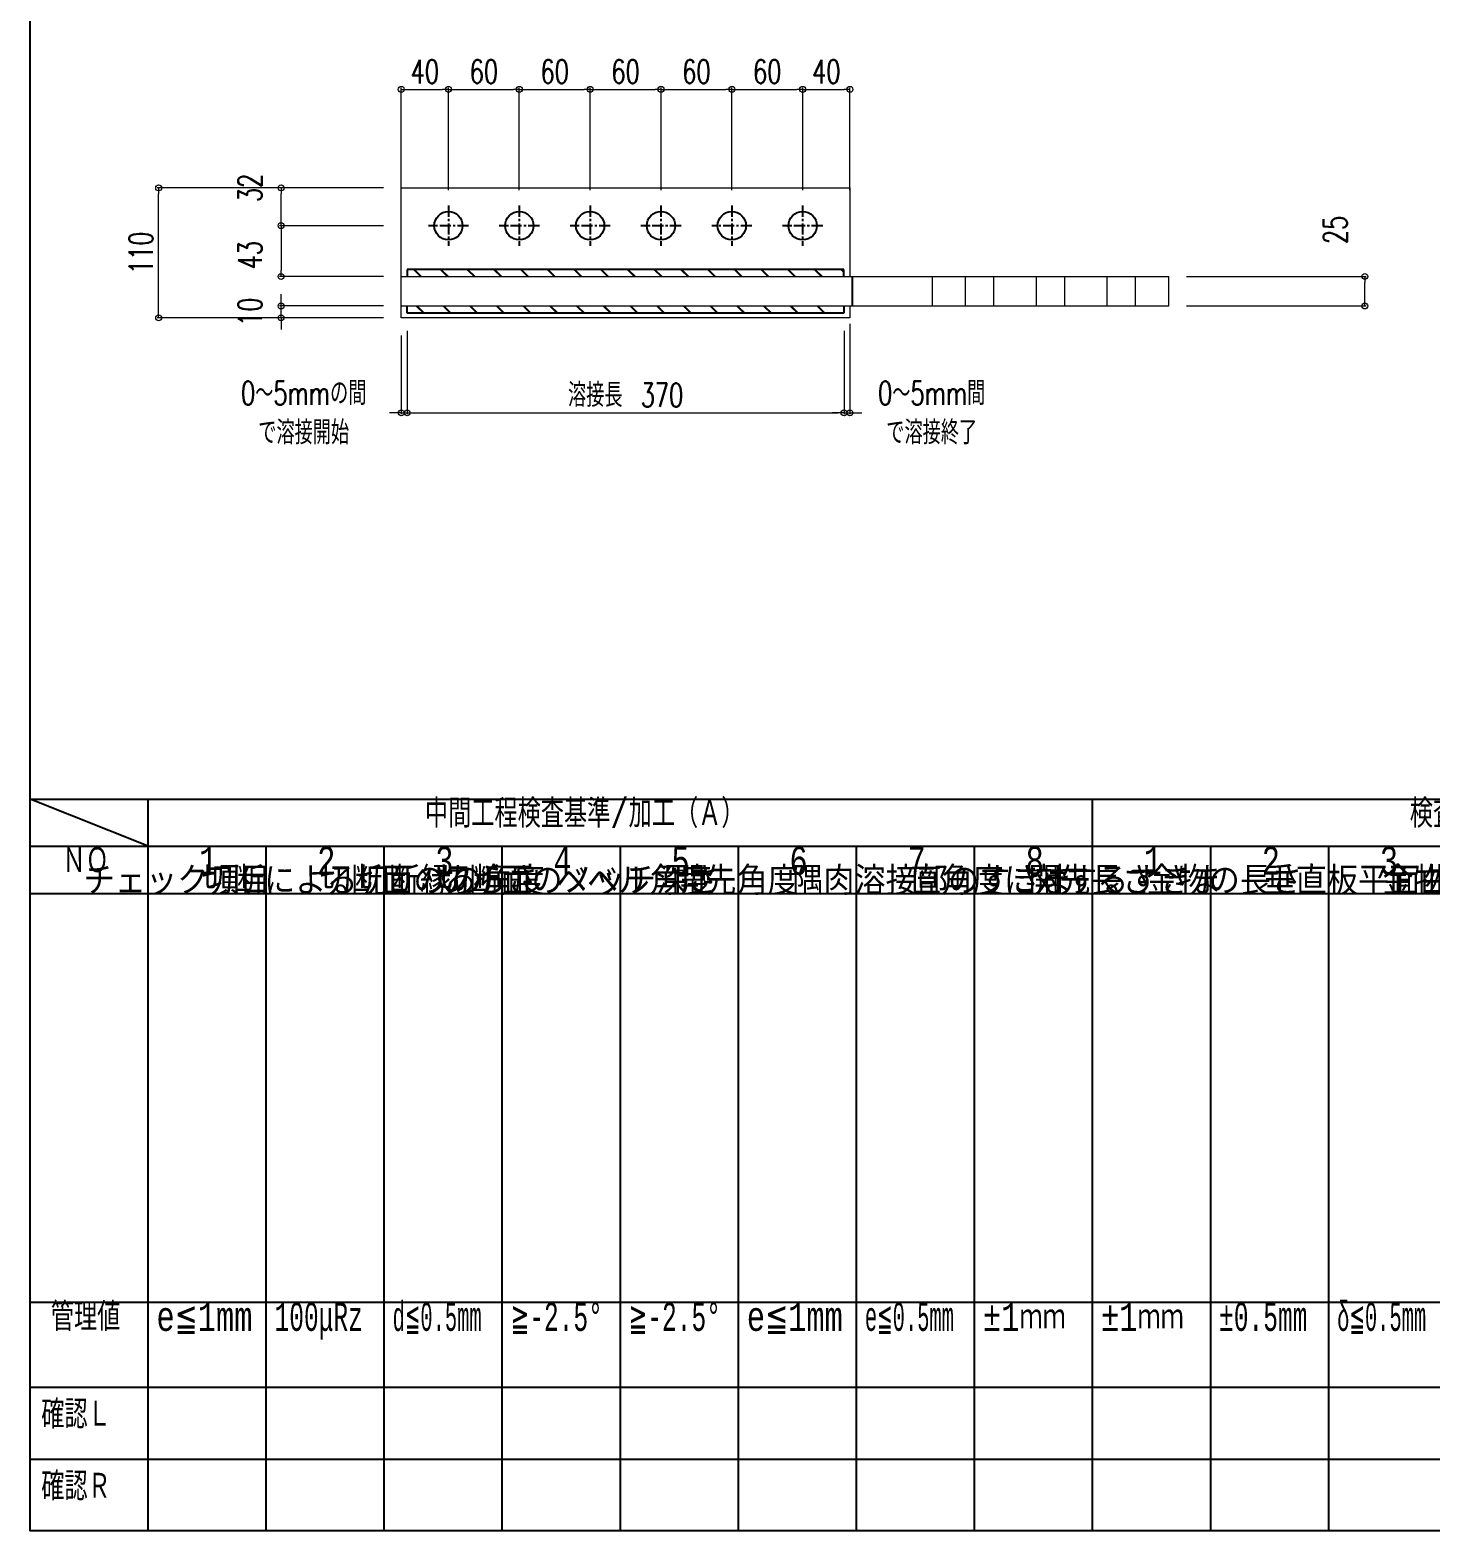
# Model space of a CAD drawing. Header units: millimetres. Extents: x -4568 to 36914, y -114 to 17788.
# Drawn here: x 11269 to 12456, y 4832 to 6103 of the extents above; entities that cross this region are included whole.
import ezdxf
from ezdxf.enums import TextEntityAlignment as Align

# ---------------------------------------------------------------- set-up
doc = ezdxf.new("R2010")
doc.units = ezdxf.units.MM
doc.header["$LTSCALE"] = 5
doc.linetypes.add('ACAD_ISO03W100', pattern=[30, 12, -18])
doc.linetypes.add('CENTER1', pattern=[10, 6.25, -1.25, 1.25, -1.25])
doc.layers.get('0').update_dxf_attribs({"color": 255})
doc.layers.get('DEFPOINTS').update_dxf_attribs({"color": 255})
for name, color, linetype in [('寸法', 4, 'Continuous'), ('文字', 7, 'Continuous'), ('溶接', 241, 'Continuous'), ('補助線', 7, 'ACAD_ISO03W100'), ('金物', 142, 'Continuous')]:
    doc.layers.add(name, color=color, linetype=linetype)
doc.styles.add('DLSTANDARD1', font='monotxt.shx', dxfattribs={"width": 0.6, "bigfont": 'extfont'})
doc.styles.add('KANJI', font='simplex.shx', dxfattribs={"width": 0.7, "bigfont": 'extfont2.shx'})
doc.styles.add('TATEGAKI', font='txt', dxfattribs={"bigfont": 'bigfont.shx'})
doc.dimstyles.new('一般寸法-小さめ', dxfattribs={"dimscale": 10, "dimtxt": 2, "dimasz": 0.5, "dimexe": 0.125, "dimexo": 1.5, "dimgap": 0.5, "dimtad": 1, "dimtxsty": 'KANJI', "dimblk": 'ORIGIN', "dimcen": 0, "dimclrd": 256, "dimclre": 256, "dimclrt": 256, "dimadec": 0, "dimazin": 0, "dimtfac": 1, "dimtmove": 2, "dimatfit": 2, "dimfxl": 0, "dimtolj": 2, "dimlwd": 5, "dimlwe": 5, "dimarcsym": 0})

# ---------------------------------------------------------------- blocks, each defined once
blk = doc.blocks.new('_Origin')
at = {"color": 0, "linetype": 'ByBlock', "lineweight": -2}
blk.add_line((0, 0), (-1, 0), dxfattribs=at)
blk.add_circle((0, 0), 0.5, dxfattribs=at)
blk = doc.blocks.new('*D838')
at = {"layer": 'DEFPOINTS', "color": 0, "transparency": 16777216}
for p in [(12233.6, 5894.6), (12399.7, 5894.6), (12233.6, 5869.6)]:
    blk.add_point(p, dxfattribs=at)
at = {"layer": '寸法', "lineweight": 5, "transparency": 16777216}
for p, q in [((12248.6, 5894.6), (12400.9, 5894.6)), ((12399.7, 5874.6), (12399.7, 5889.6)), ((12248.6, 5869.6), (12400.9, 5869.6))]:
    blk.add_line(p, q, dxfattribs=at)
at = {"layer": '寸法', "lineweight": 5, "transparency": 16777216, "xscale": 5, "yscale": 5, "zscale": 5}
for p, rotation in [((12399.7, 5894.6), 90), ((12399.7, 5869.6), 270)]:
    blk.add_blockref('_Origin', p, dxfattribs=dict(at, rotation=rotation))
at = {"layer": '寸法', "transparency": 16777216, "insert": (12374.7, 5934), "char_height": 20, "attachment_point": 5, "rotation": 90, "style": 'KANJI'}
blk.add_mtext('\\A2;25', dxfattribs=at)
blk = doc.blocks.new('*D839')
at = {"layer": 'DEFPOINTS', "color": 0, "transparency": 16777216}
for p in [(11378.1, 5969.6), (11583.6, 5969.6), (11583.6, 5859.6)]:
    blk.add_point(p, dxfattribs=at)
at = {"layer": '寸法', "lineweight": 5, "transparency": 16777216}
for p, q in [((11568.6, 5969.6), (11376.9, 5969.6)), ((11378.1, 5864.6), (11378.1, 5964.6)), ((11568.6, 5859.6), (11376.9, 5859.6))]:
    blk.add_line(p, q, dxfattribs=at)
at = {"layer": '寸法', "lineweight": 5, "transparency": 16777216, "xscale": 5, "yscale": 5, "zscale": 5}
for p, rotation in [((11378.1, 5969.6), 90), ((11378.1, 5859.6), 270)]:
    blk.add_blockref('_Origin', p, dxfattribs=dict(at, rotation=rotation))
at = {"layer": '寸法', "transparency": 16777216, "insert": (11363.1, 5914.6), "char_height": 20, "attachment_point": 5, "rotation": 90, "style": 'KANJI'}
blk.add_mtext('\\A2;110', dxfattribs=at)
blk = doc.blocks.new('*D835')
at = {"layer": 'DEFPOINTS', "color": 0, "transparency": 16777216}
for p in [(11481.8, 5869.6), (11583.6, 5869.6), (11583.6, 5859.6)]:
    blk.add_point(p, dxfattribs=at)
at = {"layer": '寸法', "lineweight": 5, "transparency": 16777216}
for p, q in [((11481.8, 5874.6), (11481.8, 5879.6)), ((11568.6, 5869.6), (11480.5, 5869.6)), ((11481.8, 5859.6), (11481.8, 5869.6)), ((11568.6, 5859.6), (11480.5, 5859.6)), ((11481.8, 5854.6), (11481.8, 5849.6))]:
    blk.add_line(p, q, dxfattribs=at)
at = {"layer": '寸法', "lineweight": 5, "transparency": 16777216, "xscale": 5, "yscale": 5, "zscale": 5}
for p, rotation in [((11481.8, 5869.6), 270), ((11481.8, 5859.6), 90)]:
    blk.add_blockref('_Origin', p, dxfattribs=dict(at, rotation=rotation))
at = {"layer": '寸法', "transparency": 16777216, "insert": (11455.5, 5864.7), "char_height": 20, "attachment_point": 5, "rotation": 90, "style": 'KANJI'}
blk.add_mtext('\\A2;10', dxfattribs=at)
blk = doc.blocks.new('*D836')
at = {"layer": 'DEFPOINTS', "color": 0, "transparency": 16777216}
for p in [(11481.8, 5969.6), (11583.6, 5969.6), (11583.6, 5937.6)]:
    blk.add_point(p, dxfattribs=at)
at = {"layer": '寸法', "lineweight": 5, "transparency": 16777216}
for p, q in [((11568.6, 5969.6), (11480.5, 5969.6)), ((11481.8, 5942.6), (11481.8, 5964.6)), ((11568.6, 5937.6), (11480.5, 5937.6))]:
    blk.add_line(p, q, dxfattribs=at)
at = {"layer": '寸法', "lineweight": 5, "transparency": 16777216, "xscale": 5, "yscale": 5, "zscale": 5}
for p, rotation in [((11481.8, 5969.6), 90), ((11481.8, 5937.6), 270)]:
    blk.add_blockref('_Origin', p, dxfattribs=dict(at, rotation=rotation))
at = {"layer": '寸法', "transparency": 16777216, "insert": (11455.5, 5969.6), "char_height": 20, "attachment_point": 5, "rotation": 90, "style": 'KANJI'}
blk.add_mtext('\\A2;32', dxfattribs=at)
blk = doc.blocks.new('*D837')
at = {"layer": 'DEFPOINTS', "color": 0, "transparency": 16777216}
for p in [(11583.6, 5937.6), (11481.8, 5894.6), (11583.6, 5894.6)]:
    blk.add_point(p, dxfattribs=at)
at = {"layer": '寸法', "lineweight": 5, "transparency": 16777216}
for p, q in [((11568.6, 5937.6), (11480.5, 5937.6)), ((11481.8, 5932.6), (11481.8, 5899.6)), ((11568.6, 5894.6), (11480.5, 5894.6))]:
    blk.add_line(p, q, dxfattribs=at)
at = {"layer": '寸法', "lineweight": 5, "transparency": 16777216, "xscale": 5, "yscale": 5, "zscale": 5}
for p, rotation in [((11481.8, 5937.6), 90), ((11481.8, 5894.6), 270)]:
    blk.add_blockref('_Origin', p, dxfattribs=dict(at, rotation=rotation))
at = {"layer": '寸法', "transparency": 16777216, "insert": (11455.5, 5912.6), "char_height": 20, "attachment_point": 5, "rotation": 90, "style": 'KANJI'}
blk.add_mtext('\\A2;43', dxfattribs=at)
blk = doc.blocks.new('*D854')
at = {"layer": 'DEFPOINTS', "color": 0, "linetype": 'Continuous', "transparency": 16777216}
for p in [(11583.6, 5859.6), (11588.6, 5859.6), (11588.6, 5779.1)]:
    blk.add_point(p, dxfattribs=at)
at = {"layer": '寸法', "linetype": 'Continuous', "lineweight": 5, "transparency": 16777216}
for p, q in [((11583.6, 5844.6), (11583.6, 5777.9)), ((11588.6, 5844.6), (11588.6, 5777.9)), ((11578.6, 5779.1), (11573.6, 5779.1)), ((11583.6, 5779.1), (11588.6, 5779.1)), ((11593.6, 5779.1), (11598.6, 5779.1))]:
    blk.add_line(p, q, dxfattribs=at)
at = {"layer": '寸法', "linetype": 'Continuous', "lineweight": 5, "transparency": 16777216, "xscale": 5, "yscale": 5, "zscale": 5}
blk.add_blockref('_Origin', (11583.6, 5779.1), dxfattribs=at)
at = {"layer": '寸法', "linetype": 'Continuous', "lineweight": 5, "transparency": 16777216, "xscale": 5, "yscale": 5, "zscale": 5, "rotation": 180}
blk.add_blockref('_Origin', (11588.6, 5779.1), dxfattribs=at)
at = {"layer": '寸法', "linetype": 'Continuous', "transparency": 16777216, "insert": (11501, 5779.1), "char_height": 20, "attachment_point": 5, "style": 'KANJI'}
blk.add_mtext('\\A2;0～5mmの間\\Pで溶接開始', dxfattribs=at)
blk = doc.blocks.new('*D855')
at = {"layer": 'DEFPOINTS', "color": 0, "linetype": 'Continuous', "transparency": 16777216}
for p in [(11588.6, 5863.6), (11958.6, 5863.6), (11958.6, 5779.1)]:
    blk.add_point(p, dxfattribs=at)
at = {"layer": '寸法', "linetype": 'Continuous', "lineweight": 5, "transparency": 16777216}
for p, q in [((11588.6, 5848.6), (11588.6, 5777.9)), ((11958.6, 5848.6), (11958.6, 5777.9)), ((11593.6, 5779.1), (11953.6, 5779.1))]:
    blk.add_line(p, q, dxfattribs=at)
at = {"layer": '寸法', "linetype": 'Continuous', "lineweight": 5, "transparency": 16777216, "xscale": 5, "yscale": 5, "zscale": 5, "rotation": 180}
blk.add_blockref('_Origin', (11588.6, 5779.1), dxfattribs=at)
at = {"layer": '寸法', "linetype": 'Continuous', "lineweight": 5, "transparency": 16777216, "xscale": 5, "yscale": 5, "zscale": 5}
blk.add_blockref('_Origin', (11958.6, 5779.1), dxfattribs=at)
at = {"layer": '寸法', "linetype": 'Continuous', "transparency": 16777216, "insert": (11773.6, 5794.1), "char_height": 20, "attachment_point": 5, "style": 'KANJI'}
blk.add_mtext('\\A2;溶接長\u3000370', dxfattribs=at)
blk = doc.blocks.new('*D856')
at = {"layer": 'DEFPOINTS', "color": 0, "linetype": 'Continuous', "transparency": 16777216}
for p in [(11958.6, 5863.6), (11963.6, 5869.6), (11963.6, 5779.1)]:
    blk.add_point(p, dxfattribs=at)
at = {"layer": '寸法', "linetype": 'Continuous', "lineweight": 5, "transparency": 16777216}
for p, q in [((11958.6, 5848.6), (11958.6, 5777.9)), ((11963.6, 5854.6), (11963.6, 5777.9)), ((11953.6, 5779.1), (11948.6, 5779.1)), ((11958.6, 5779.1), (11963.6, 5779.1)), ((11968.6, 5779.1), (11973.6, 5779.1))]:
    blk.add_line(p, q, dxfattribs=at)
at = {"layer": '寸法', "linetype": 'Continuous', "lineweight": 5, "transparency": 16777216, "xscale": 5, "yscale": 5, "zscale": 5}
blk.add_blockref('_Origin', (11958.6, 5779.1), dxfattribs=at)
at = {"layer": '寸法', "linetype": 'Continuous', "lineweight": 5, "transparency": 16777216, "xscale": 5, "yscale": 5, "zscale": 5, "rotation": 180}
blk.add_blockref('_Origin', (11963.6, 5779.1), dxfattribs=at)
at = {"layer": '寸法', "linetype": 'Continuous', "transparency": 16777216, "insert": (12032.9, 5779.1), "char_height": 20, "attachment_point": 5, "style": 'KANJI'}
blk.add_mtext('\\A2;0～5mm間\\Pで溶接終了', dxfattribs=at)
blk = doc.blocks.new('*D857')
at = {"layer": 'DEFPOINTS', "color": 0, "linetype": 'Continuous', "transparency": 16777216}
for p in [(11623.6, 6053.1), (11583.6, 5952.6), (11623.6, 5952.6)]:
    blk.add_point(p, dxfattribs=at)
at = {"layer": '寸法', "linetype": 'Continuous', "lineweight": 5, "transparency": 16777216}
for p, q in [((11583.6, 5967.6), (11583.6, 6054.3)), ((11588.6, 6053.1), (11618.6, 6053.1)), ((11623.6, 5967.6), (11623.6, 6054.3))]:
    blk.add_line(p, q, dxfattribs=at)
at = {"layer": '寸法', "linetype": 'Continuous', "lineweight": 5, "transparency": 16777216, "xscale": 5, "yscale": 5, "zscale": 5, "rotation": 180}
blk.add_blockref('_Origin', (11583.6, 6053.1), dxfattribs=at)
at = {"layer": '寸法', "linetype": 'Continuous', "lineweight": 5, "transparency": 16777216, "xscale": 5, "yscale": 5, "zscale": 5}
blk.add_blockref('_Origin', (11623.6, 6053.1), dxfattribs=at)
at = {"layer": '寸法', "linetype": 'Continuous', "transparency": 16777216, "insert": (11603.6, 6068.1), "char_height": 20, "attachment_point": 5, "style": 'KANJI'}
blk.add_mtext('\\A2;40', dxfattribs=at)
blk = doc.blocks.new('*D858')
at = {"layer": 'DEFPOINTS', "color": 0, "linetype": 'Continuous', "transparency": 16777216}
for p in [(11683.6, 6053.1), (11623.6, 5952.6), (11683.6, 5952.6)]:
    blk.add_point(p, dxfattribs=at)
at = {"layer": '寸法', "linetype": 'Continuous', "lineweight": 5, "transparency": 16777216}
for p, q in [((11623.6, 5967.6), (11623.6, 6054.3)), ((11628.6, 6053.1), (11678.6, 6053.1)), ((11683.6, 5967.6), (11683.6, 6054.3))]:
    blk.add_line(p, q, dxfattribs=at)
at = {"layer": '寸法', "linetype": 'Continuous', "lineweight": 5, "transparency": 16777216, "xscale": 5, "yscale": 5, "zscale": 5, "rotation": 180}
blk.add_blockref('_Origin', (11623.6, 6053.1), dxfattribs=at)
at = {"layer": '寸法', "linetype": 'Continuous', "lineweight": 5, "transparency": 16777216, "xscale": 5, "yscale": 5, "zscale": 5}
blk.add_blockref('_Origin', (11683.6, 6053.1), dxfattribs=at)
at = {"layer": '寸法', "linetype": 'Continuous', "transparency": 16777216, "insert": (11653.6, 6068.1), "char_height": 20, "attachment_point": 5, "style": 'KANJI'}
blk.add_mtext('\\A2;60', dxfattribs=at)
blk = doc.blocks.new('*D859')
at = {"layer": 'DEFPOINTS', "color": 0, "linetype": 'Continuous', "transparency": 16777216}
for p in [(11743.6, 6053.1), (11683.6, 5952.6), (11743.6, 5952.6)]:
    blk.add_point(p, dxfattribs=at)
at = {"layer": '寸法', "linetype": 'Continuous', "lineweight": 5, "transparency": 16777216}
for p, q in [((11683.6, 5967.6), (11683.6, 6054.3)), ((11688.6, 6053.1), (11738.6, 6053.1)), ((11743.6, 5967.6), (11743.6, 6054.3))]:
    blk.add_line(p, q, dxfattribs=at)
at = {"layer": '寸法', "linetype": 'Continuous', "lineweight": 5, "transparency": 16777216, "xscale": 5, "yscale": 5, "zscale": 5, "rotation": 180}
blk.add_blockref('_Origin', (11683.6, 6053.1), dxfattribs=at)
at = {"layer": '寸法', "linetype": 'Continuous', "lineweight": 5, "transparency": 16777216, "xscale": 5, "yscale": 5, "zscale": 5}
blk.add_blockref('_Origin', (11743.6, 6053.1), dxfattribs=at)
at = {"layer": '寸法', "linetype": 'Continuous', "transparency": 16777216, "insert": (11713.6, 6068.1), "char_height": 20, "attachment_point": 5, "style": 'KANJI'}
blk.add_mtext('\\A2;60', dxfattribs=at)
blk = doc.blocks.new('*D860')
at = {"layer": 'DEFPOINTS', "color": 0, "linetype": 'Continuous', "transparency": 16777216}
for p in [(11803.6, 6053.1), (11743.6, 5952.6), (11803.6, 5952.6)]:
    blk.add_point(p, dxfattribs=at)
at = {"layer": '寸法', "linetype": 'Continuous', "lineweight": 5, "transparency": 16777216}
for p, q in [((11743.6, 5967.6), (11743.6, 6054.3)), ((11748.6, 6053.1), (11798.6, 6053.1)), ((11803.6, 5967.6), (11803.6, 6054.3))]:
    blk.add_line(p, q, dxfattribs=at)
at = {"layer": '寸法', "linetype": 'Continuous', "lineweight": 5, "transparency": 16777216, "xscale": 5, "yscale": 5, "zscale": 5, "rotation": 180}
blk.add_blockref('_Origin', (11743.6, 6053.1), dxfattribs=at)
at = {"layer": '寸法', "linetype": 'Continuous', "lineweight": 5, "transparency": 16777216, "xscale": 5, "yscale": 5, "zscale": 5}
blk.add_blockref('_Origin', (11803.6, 6053.1), dxfattribs=at)
at = {"layer": '寸法', "linetype": 'Continuous', "transparency": 16777216, "insert": (11773.6, 6068.1), "char_height": 20, "attachment_point": 5, "style": 'KANJI'}
blk.add_mtext('\\A2;60', dxfattribs=at)
blk = doc.blocks.new('*D861')
at = {"layer": 'DEFPOINTS', "color": 0, "linetype": 'Continuous', "transparency": 16777216}
for p in [(11863.6, 6053.1), (11803.6, 5952.6), (11863.6, 5952.6)]:
    blk.add_point(p, dxfattribs=at)
at = {"layer": '寸法', "linetype": 'Continuous', "lineweight": 5, "transparency": 16777216}
for p, q in [((11803.6, 5967.6), (11803.6, 6054.3)), ((11808.6, 6053.1), (11858.6, 6053.1)), ((11863.6, 5967.6), (11863.6, 6054.3))]:
    blk.add_line(p, q, dxfattribs=at)
at = {"layer": '寸法', "linetype": 'Continuous', "lineweight": 5, "transparency": 16777216, "xscale": 5, "yscale": 5, "zscale": 5, "rotation": 180}
blk.add_blockref('_Origin', (11803.6, 6053.1), dxfattribs=at)
at = {"layer": '寸法', "linetype": 'Continuous', "lineweight": 5, "transparency": 16777216, "xscale": 5, "yscale": 5, "zscale": 5}
blk.add_blockref('_Origin', (11863.6, 6053.1), dxfattribs=at)
at = {"layer": '寸法', "linetype": 'Continuous', "transparency": 16777216, "insert": (11833.6, 6068.1), "char_height": 20, "attachment_point": 5, "style": 'KANJI'}
blk.add_mtext('\\A2;60', dxfattribs=at)
blk = doc.blocks.new('*D862')
at = {"layer": 'DEFPOINTS', "color": 0, "linetype": 'Continuous', "transparency": 16777216}
for p in [(11923.6, 6053.1), (11863.6, 5952.6), (11923.6, 5952.6)]:
    blk.add_point(p, dxfattribs=at)
at = {"layer": '寸法', "linetype": 'Continuous', "lineweight": 5, "transparency": 16777216}
for p, q in [((11863.6, 5967.6), (11863.6, 6054.3)), ((11868.6, 6053.1), (11918.6, 6053.1)), ((11923.6, 5967.6), (11923.6, 6054.3))]:
    blk.add_line(p, q, dxfattribs=at)
at = {"layer": '寸法', "linetype": 'Continuous', "lineweight": 5, "transparency": 16777216, "xscale": 5, "yscale": 5, "zscale": 5, "rotation": 180}
blk.add_blockref('_Origin', (11863.6, 6053.1), dxfattribs=at)
at = {"layer": '寸法', "linetype": 'Continuous', "lineweight": 5, "transparency": 16777216, "xscale": 5, "yscale": 5, "zscale": 5}
blk.add_blockref('_Origin', (11923.6, 6053.1), dxfattribs=at)
at = {"layer": '寸法', "linetype": 'Continuous', "transparency": 16777216, "insert": (11893.6, 6068.1), "char_height": 20, "attachment_point": 5, "style": 'KANJI'}
blk.add_mtext('\\A2;60', dxfattribs=at)
blk = doc.blocks.new('*D863')
at = {"layer": 'DEFPOINTS', "color": 0, "linetype": 'Continuous', "transparency": 16777216}
for p in [(11963.6, 6053.1), (11923.6, 5952.6), (11963.6, 5952.6)]:
    blk.add_point(p, dxfattribs=at)
at = {"layer": '寸法', "linetype": 'Continuous', "lineweight": 5, "transparency": 16777216}
for p, q in [((11923.6, 5967.6), (11923.6, 6054.3)), ((11928.6, 6053.1), (11958.6, 6053.1)), ((11963.6, 5967.6), (11963.6, 6054.3))]:
    blk.add_line(p, q, dxfattribs=at)
at = {"layer": '寸法', "linetype": 'Continuous', "lineweight": 5, "transparency": 16777216, "xscale": 5, "yscale": 5, "zscale": 5, "rotation": 180}
blk.add_blockref('_Origin', (11923.6, 6053.1), dxfattribs=at)
at = {"layer": '寸法', "linetype": 'Continuous', "lineweight": 5, "transparency": 16777216, "xscale": 5, "yscale": 5, "zscale": 5}
blk.add_blockref('_Origin', (11963.6, 6053.1), dxfattribs=at)
at = {"layer": '寸法', "linetype": 'Continuous', "transparency": 16777216, "insert": (11943.6, 6068.1), "char_height": 20, "attachment_point": 5, "style": 'KANJI'}
blk.add_mtext('\\A2;40', dxfattribs=at)

msp = doc.modelspace()

# ---------------------------------------------------------------- hatches: boundary and pattern name
at = {"layer": '溶接', "ltscale": 6}
h = msp.add_hatch(dxfattribs=at)
h.set_pattern_fill('JIS_LC_20', color=256, scale=0.8, angle=90)
h.set_pattern_definition([(135, (9678.567, 2815.585), (-11.31371, -11.31371), []), (135, (9678.567, 2815.905), (-11.31371, -11.31371), [])])
h.paths.add_polyline_path([(11766.567, 5894.585), (11588.567, 5894.585), (11588.567, 5900.585), (11766.567, 5900.585)])
h.paths.add_polyline_path([(11949.567, 5894.585), (11766.567, 5894.585), (11766.567, 5900.585), (11949.567, 5900.585)])
h.paths.add_polyline_path([(11958.567, 5894.585), (11949.567, 5894.585), (11949.567, 5900.585), (11958.567, 5900.585)])
h = msp.add_hatch(dxfattribs=at)
h.set_pattern_fill('JIS_LC_20', color=256, scale=0.8, angle=90)
h.set_pattern_definition([(135, (9678.567, 2809.585), (-11.31371, -11.31371), []), (135, (9678.567, 2809.905), (-11.31371, -11.31371), [])])
h.paths.add_polyline_path([(11766.567, 5869.585), (11588.567, 5869.585), (11588.567, 5863.585), (11766.567, 5863.585)])
h.paths.add_polyline_path([(11949.567, 5869.585), (11766.567, 5869.585), (11766.567, 5863.585), (11949.567, 5863.585)])
h.paths.add_polyline_path([(11958.567, 5869.585), (11949.567, 5869.585), (11949.567, 5863.585), (11958.567, 5863.585)])

# ---------------------------------------------------------------- linework, layer by layer
at = {"linetype": 'Continuous', "lineweight": -3}
for p, q in [((11269.183, 5452), (14473.183, 5452)), ((11269.183, 5412), (14473.183, 5412)), ((11269.183, 5372), (14169.183, 5372)), ((11269.183, 5025.709), (14169.183, 5025.709)), ((11269.183, 4953.936), (14169.183, 4953.936)), ((11269.183, 4892.968), (14169.183, 4892.968))]:
    msp.add_line(p, q, dxfattribs=at)
msp.add_lwpolyline([(11269.183, 7048), (14473.183, 7048), (14473.183, 4832), (11269.183, 4832)], close=True, dxfattribs=at)
at = {"layer": '寸法', "linetype": 'CENTER1', "ltscale": 0.3}
for p, q in [((11623.567, 5954.585), (11623.567, 5920.585)), ((11683.567, 5954.585), (11683.567, 5920.585)), ((11743.567, 5954.585), (11743.567, 5920.585)), ((11803.567, 5954.585), (11803.567, 5920.585)), ((11863.567, 5954.585), (11863.567, 5920.585)), ((11923.567, 5954.585), (11923.567, 5920.585)), ((11640.567, 5937.585), (11606.567, 5937.585)), ((11700.567, 5937.585), (11666.567, 5937.585)), ((11760.567, 5937.585), (11726.567, 5937.585)), ((11820.567, 5937.585), (11786.567, 5937.585)), ((11880.567, 5937.585), (11846.567, 5937.585)), ((11940.567, 5937.585), (11906.567, 5937.585))]:
    msp.add_line(p, q, dxfattribs=at)
at = {"layer": '寸法', "linetype": 'Continuous'}
for p, q in [((11369.183, 5412), (11269.183, 5452)), ((11369.183, 4832), (11369.183, 5452)), ((12169.183, 4832), (12169.183, 5452)), ((11469.183, 4832), (11469.183, 5412)), ((11569.183, 4832), (11569.183, 5412)), ((11669.183, 4832), (11669.183, 5412)), ((11769.183, 4832), (11769.183, 5412)), ((11869.183, 4832), (11869.183, 5412)), ((11969.183, 4832), (11969.183, 5412)), ((12069.183, 4832), (12069.183, 5412)), ((12269.183, 4832), (12269.183, 5412)), ((12369.183, 4832), (12369.183, 5412))]:
    msp.add_line(p, q, dxfattribs=at)
at = {"layer": '溶接'}
for p, q in [((11958.567, 5900.585), (11588.567, 5900.585)), ((11958.567, 5894.585), (11958.567, 5900.585)), ((11958.567, 5863.585), (11588.567, 5863.585)), ((11958.567, 5869.585), (11958.567, 5863.585))]:
    msp.add_line(p, q, dxfattribs=at)
at = {"layer": '溶接', "linetype": 'Continuous'}
for p, q in [((11588.567, 5900.585), (11588.567, 5894.585)), ((11588.567, 5863.585), (11588.567, 5869.585))]:
    msp.add_line(p, q, dxfattribs=at)
at = {"layer": '補助線', "lineweight": 18}
for p, q in [((12061.567, 5869.585), (12061.567, 5894.585)), ((12085.567, 5869.585), (12085.567, 5894.585)), ((12121.567, 5869.585), (12121.567, 5894.585)), ((12145.567, 5869.585), (12145.567, 5894.585)), ((12181.567, 5869.585), (12181.567, 5894.585)), ((12205.567, 5869.585), (12205.567, 5894.585))]:
    msp.add_line(p, q, dxfattribs=at)
at = {"layer": '金物', "lineweight": 18}
for p, q in [((11583.567, 5859.585), (11583.567, 5969.585)), ((11583.567, 5969.585), (11963.567, 5969.585)), ((11963.567, 5969.585), (11963.567, 5894.585)), ((11583.567, 5894.585), (12233.567, 5894.585)), ((12033.567, 5869.585), (12033.567, 5894.585)), ((12233.567, 5869.585), (12233.567, 5894.585)), ((12233.567, 5869.585), (11583.567, 5869.585)), ((11963.567, 5869.585), (11963.567, 5859.585)), ((11963.567, 5859.585), (11583.567, 5859.585))]:
    msp.add_line(p, q, dxfattribs=at)
at = {"layer": '金物', "ltscale": 2}
msp.add_line((11965.567, 5894.585), (11965.567, 5869.585), dxfattribs=at)
at = {"layer": '金物', "ltscale": 2.5}
for centre in [(11623.567, 5937.585), (11683.567, 5937.585), (11743.567, 5937.585), (11803.567, 5937.585), (11863.567, 5937.585), (11923.567, 5937.585)]:
    msp.add_circle(centre, 12, dxfattribs=at)

# ---------------------------------------------------------------- texts
at = {"layer": '文字', "color": 0, "linetype": 'Continuous', "ltscale": 6, "style": 'DLSTANDARD1'}
for s, width, p in [('中間工程検査基準/加工（Ａ）', 0.74375, (11603.63, 5420.574)), ('検査基準/製品寸法（Ｂ）', 0.74375, (12437.745, 5420.574)), ('ＮＯ', 0.74375, (11296.646, 5380.574)), ('1', 0.74375, (11412.39, 5380.574)), ('2', 0.74375, (11512.39, 5380.574)), ('3', 0.74375, (11612.39, 5380.574)), ('4', 0.74375, (11712.39, 5380.574)), ('5', 0.74375, (11812.39, 5380.574)), ('6', 0.74375, (11912.39, 5380.574)), ('7', 0.74375, (12012.39, 5380.574)), ('1', 0.74375, (12212.39, 5380.574)), ('2', 0.74375, (12312.39, 5380.574)), ('3', 0.74375, (12412.39, 5380.574)), ('管理値', 0.74375, (11286.831, 4994.284)), ('e≦1mm', 0.74375, (11376.277, 4994.284)), ('100μRz', 0.6, (11476.277, 4994.284)), ('d≦0.5mm', 0.5, (11576.277, 4994.284)), ('≧-2.5°', 0.6, (11676.277, 4994.284)), ('≧-2.5°', 0.6, (11776.277, 4994.284)), ('e≦1mm', 0.74375, (11876.277, 4994.284)), ('e≦0.5mm', 0.5, (11976.277, 4994.284)), ('±1ｍｍ', 0.74375, (12176.277, 4994.284)), ('±0.5mm', 0.6, (12276.277, 4994.284)), ('δ≦0.5mm', 0.5, (12376.277, 4994.284)), ('確認Ｌ', 0.74375, (11278.705, 4911.593)), ('確認Ｒ', 0.74375, (11278.705, 4850.625))]:
    msp.add_text(s, height=24, dxfattribs=dict(at, width=width)).set_placement(p, align=Align.BOTTOM_LEFT)
at = {"layer": '文字', "color": 1, "linetype": 'Continuous', "ltscale": 6, "style": 'DLSTANDARD1', "width": 0.74375}
for s, p in [('8', (12112.39, 5380.574)), ('±1ｍｍ', (12076.277, 4994.284))]:
    msp.add_text(s, height=24, dxfattribs=at).set_placement(p, align=Align.BOTTOM_LEFT)
at = {"layer": '文字', "color": 0, "linetype": 'Continuous', "ltscale": 6, "style": 'TATEGAKI'}
for s, p in [('チェック項目', (11314.659, 5363.673)), ('切断による切断縁の角度', (11414.659, 5363.673)), ('切断面のあらさ', (11514.659, 5363.673)), ('切断面のノッチ深さ', (11614.659, 5363.673)), ('ベベル角度', (11714.659, 5363.673)), ('開先角度', (11814.659, 5363.673)), ('隅肉溶接部のすきま', (11914.659, 5363.673)), ('直角度に対するすきま', (12014.659, 5363.673)), ('金物の長さ', (12214.659, 5363.673)), ('垂直板平面曲がり', (12314.659, 5363.673)), ('金物のねじれ', (12414.659, 5363.673))]:
    msp.add_text(s, height=24, dxfattribs=at).set_placement(p, align=Align.BOTTOM_LEFT)
at = {"layer": '文字', "color": 1, "linetype": 'Continuous', "ltscale": 6, "style": 'TATEGAKI'}
msp.add_text('開先長さ', height=24, dxfattribs=at).set_placement((12114.659, 5363.673), align=Align.BOTTOM_LEFT)

# ---------------------------------------------------------------- dimensions: what is measured, and where the dimension line sits
at = {"layer": '寸法', "linetype": 'Continuous'}
for base, p1, p2, picture, middle in [((11623.567, 6053.064), (11583.567, 5952.585), (11623.567, 5952.585), '*D857', (11603.567, 6068.064)), ((11683.567, 6053.064), (11623.567, 5952.585), (11683.567, 5952.585), '*D858', (11653.567, 6068.064)), ((11743.567, 6053.064), (11683.567, 5952.585), (11743.567, 5952.585), '*D859', (11713.567, 6068.064)), ((11803.567, 6053.064), (11743.567, 5952.585), (11803.567, 5952.585), '*D860', (11773.567, 6068.064)), ((11863.567, 6053.064), (11803.567, 5952.585), (11863.567, 5952.585), '*D861', (11833.567, 6068.064)), ((11923.567, 6053.064), (11863.567, 5952.585), (11923.567, 5952.585), '*D862', (11893.567, 6068.064)), ((11963.567, 6053.064), (11923.567, 5952.585), (11963.567, 5952.585), '*D863', (11943.567, 6068.064))]:
    dim = msp.add_linear_dim(base=base, p1=p1, p2=p2, dimstyle='一般寸法-小さめ', dxfattribs=at)
    dim.commit()
    dim.dimension.update_dxf_attribs({"geometry": picture, "text_midpoint": middle})
at = {"layer": '寸法'}
for base, p1, p2, angle, picture, middle in [((11481.759, 5969.585), (11583.567, 5937.585), (11583.567, 5969.585), 90, '*D836', (11455.509, 5969.585)), ((11481.759, 5894.585), (11583.567, 5937.585), (11583.567, 5894.585), 90, '*D837', (11455.509, 5912.585)), ((12399.687, 5894.585), (12233.567, 5869.585), (12233.567, 5894.585), 270, '*D838', (12374.687, 5934.001)), ((11481.759, 5869.585), (11583.567, 5859.585), (11583.567, 5869.585), 270, '*D835', (11455.509, 5864.734))]:
    dim = msp.add_linear_dim(base=base, p1=p1, p2=p2, angle=angle, dimstyle='一般寸法-小さめ', dxfattribs=at)
    dim.commit()
    dim.dimension.update_dxf_attribs({"geometry": picture, "text_midpoint": middle, "dimtype": 160})
dim = msp.add_linear_dim(base=(11378.14, 5969.585), p1=(11583.567, 5859.585), p2=(11583.567, 5969.585), angle=270, dimstyle='一般寸法-小さめ', dxfattribs=at)
dim.commit()
dim.dimension.update_dxf_attribs({"geometry": '*D839', "text_midpoint": (11363.14, 5914.585)})
at = {"layer": '寸法', "linetype": 'Continuous'}
dim = msp.add_linear_dim(base=(11958.567, 5779.105), p1=(11588.567, 5863.585), p2=(11958.567, 5863.585), text='溶接長\u3000<>', dimstyle='一般寸法-小さめ', dxfattribs=at)
dim.commit()
dim.dimension.update_dxf_attribs({"geometry": '*D855', "text_midpoint": (11773.567, 5794.105)})
for base, p1, p2, text, picture, middle in [((11963.567, 5779.105), (11958.567, 5863.585), (11963.567, 5869.585), '0～<>mm間\\Pで溶接終了', '*D856', (12032.91, 5779.105)), ((11588.567, 5779.105), (11583.567, 5859.585), (11588.567, 5859.585), '0～<>mmの間\\Pで溶接開始', '*D854', (11500.982, 5779.105))]:
    dim = msp.add_linear_dim(base=base, p1=p1, p2=p2, text=text, dimstyle='一般寸法-小さめ', dxfattribs=at)
    dim.commit()
    dim.dimension.update_dxf_attribs({"geometry": picture, "text_midpoint": middle, "dimtype": 160})

doc.saveas('drawing.dxf')
